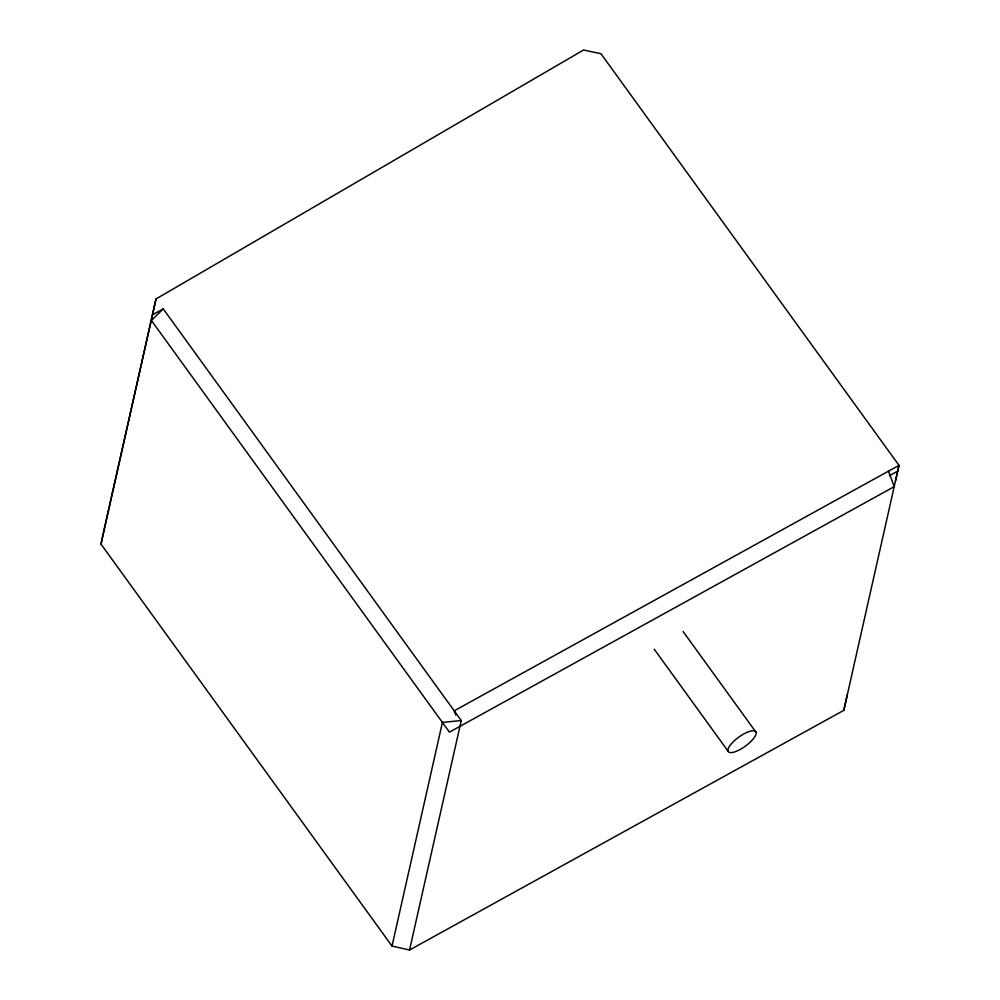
<?xml version="1.0" encoding="UTF-8"?>
<svg xmlns="http://www.w3.org/2000/svg" width="1000" height="1000" viewBox="0 0 1000 1000"><rect width="100%" height="100%" fill="white"/><g stroke="black" fill="none" stroke-linecap="round" stroke-linejoin="round"><path stroke-width="1.5" d="M455.788 715.05L454.225 710.825L898.988 465.363L843.812 710.337L409.55 950L392.013 946.075L101.013 544.138L104.312 528.4L156.025 298.95L583.575 50L600.95 53.7L898.988 465.363L895.512 480.887M101.013 544.138L156.025 298.95M843.812 710.337L847.275 694.812M392.013 946.075L442.413 722.412L461.262 720.55L409.55 950M461.262 720.55L163.238 308.888L151.425 320.475L449.45 732.138L894.212 486.662L888.475 471.163M152.725 314.688L163.238 308.888M889.475 475.675L897.675 471.138M683.088 631.525L756 732.225A16.95 5.575 -35.9 0 1 736.712 751.137A16.95 5.575 -35.9 0 1 733.337 741.7A16.95 5.575 -35.9 0 1 756 732.225M654.212 649.188L728.037 751.15"/></g></svg>
